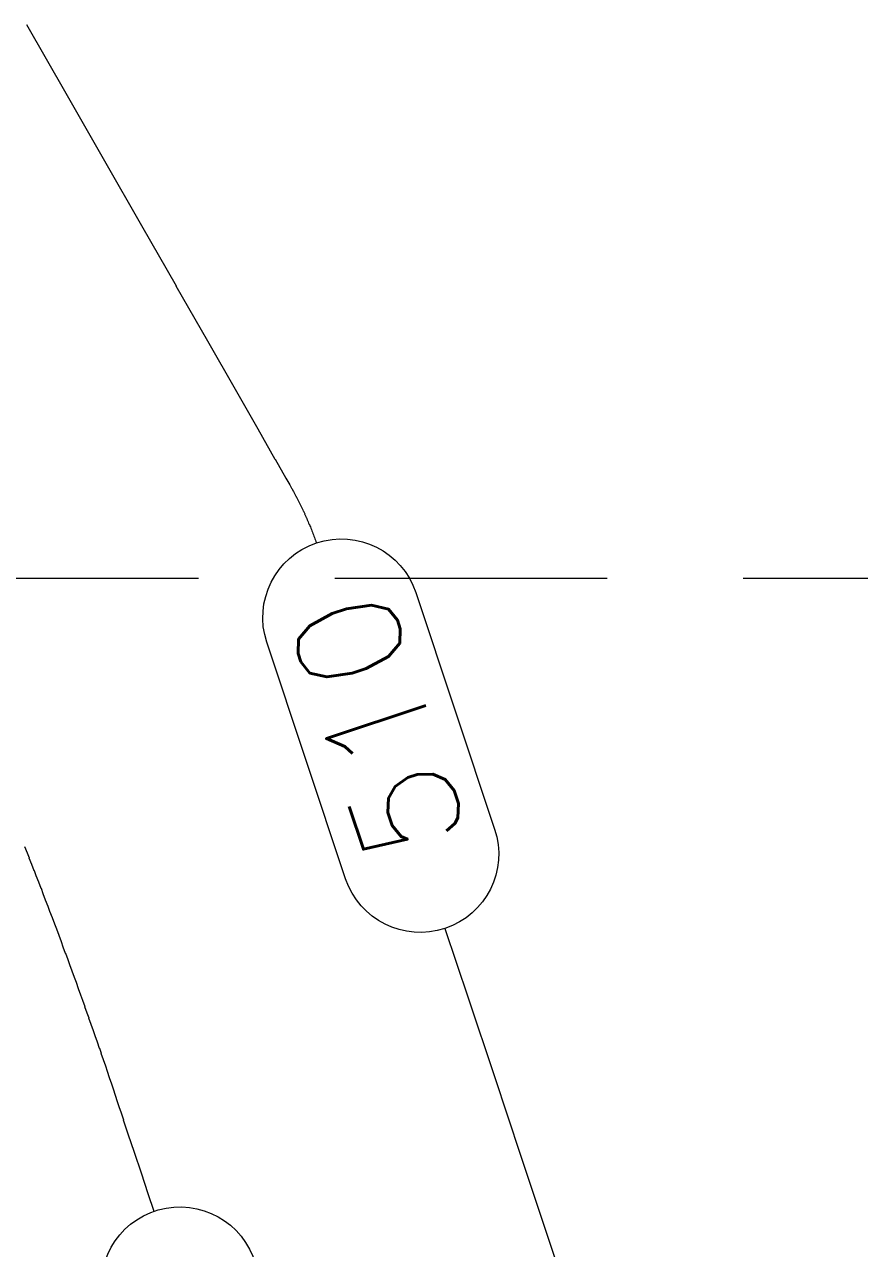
# Model space of a CAD drawing. Header units: feet. Extents: x -406 to 2003, y 7035 to 10885.
# Drawn here: x 754.1 to 793.9, y 10069.3 to 10127.8 of the extents above; entities that cross this region are included whole.
import ezdxf

# ---------------------------------------------------------------- set-up
doc = ezdxf.new("R2010")
doc.units = ezdxf.units.FT
doc.header["$LTSCALE"] = 40
doc.header["$MEASUREMENT"] = 0
doc.linetypes.add('HIDDEN', pattern=[0.375, 0.25, -0.125])
doc.layers.add('1 PROPOSED CONTOURS', color=35, linetype='Continuous', lineweight=0)
doc.layers.add('GRID', color=254, linetype='HIDDEN')
doc.styles.get("Standard").update_dxf_attribs({"font": 'ARIAL.TTF'})

msp = doc.modelspace()

# ---------------------------------------------------------------- linework, layer by layer
at = {"layer": '1 PROPOSED CONTOURS', "color": 35, "extrusion": (0.868203, 0.49621, 0)}
for points, elevation in [([(8418.728, 510), (8414.944, 510)], 5680.259), ([(8414.944, 510), (8411.235, 510)], 5680.259), ([(8407.678, 510), (8404.349, 510)], 5680.258), ([(8404.35, 510), (8401.324, 510)], 5680.257)]:
    msp.add_lwpolyline(points, dxfattribs=dict(at, elevation=elevation))
at = {"layer": '1 PROPOSED CONTOURS', "color": 35}
for points, elevation in [([(757.88, 10121.256), (759.645, 10118.168)], 510), ([(766.021, 10107.012), (766.543, 10106.099)], 510), ([(766.761, 10105.717), (766.796, 10105.654)], 510), ([(766.9, 10105.466), (766.934, 10105.403)], 510), ([(766.934, 10105.403), (766.967, 10105.34)], 510), ([(767.033, 10105.215), (767.066, 10105.152)], 510), ([(767.066, 10105.152), (767.098, 10105.089)], 510), ([(767.098, 10105.089), (767.131, 10105.026)], 510), ([(767.162, 10104.963), (767.194, 10104.9)], 510), ([(767.194, 10104.9), (767.225, 10104.837)], 510), ([(767.256, 10104.774), (767.286, 10104.711)], 510), ([(767.286, 10104.711), (767.317, 10104.648)], 510), ([(767.434, 10104.397), (767.463, 10104.334)], 510), ([(767.575, 10104.082), (767.602, 10104.019)], 510), ([(767.809, 10103.515), (767.834, 10103.452)], 510), ([(767.858, 10103.389), (767.882, 10103.326)], 510), ([(767.906, 10103.263), (767.929, 10103.2)], 510), ([(767.952, 10103.137), (767.975, 10103.074)], 510), ([(767.997, 10103.012), (768, 10103.005)], 510), ([(754.395, 10087.667), (754.514, 10087.363)], 505), ([(754.608, 10087.122), (754.726, 10086.818)], 505), ([(754.726, 10086.818), (754.844, 10086.514)], 505), ([(755.053, 10085.968), (755.169, 10085.664)], 505), ([(755.169, 10085.664), (755.261, 10085.423)], 505), ([(755.261, 10085.423), (755.376, 10085.119)], 505), ([(755.376, 10085.119), (755.491, 10084.815)], 505), ([(755.582, 10084.574), (755.696, 10084.27)], 505), ([(774.136, 10084.596), (775.242, 10081.275)], 510), ([(756.211, 10082.876), (756.322, 10082.572)], 505), ([(756.432, 10082.268), (756.52, 10082.027)], 505), ([(756.52, 10082.027), (756.629, 10081.723)], 505), ([(756.629, 10081.723), (756.738, 10081.42)], 505), ([(756.738, 10081.42), (756.824, 10081.178)], 505), ([(775.242, 10081.275), (776.493, 10077.521)], 510), ([(757.04, 10080.571), (757.125, 10080.33)], 505), ([(757.527, 10079.179), (757.632, 10078.876)], 505), ([(757.818, 10078.331), (757.922, 10078.028)], 505), ([(757.922, 10078.028), (758.003, 10077.787)], 505), ([(758.003, 10077.787), (758.106, 10077.484)], 505), ([(776.493, 10077.521), (777.744, 10073.766)], 510), ([(758.208, 10077.181), (758.288, 10076.94)], 505), ([(758.489, 10076.334), (758.568, 10076.093)], 505), ([(759.952, 10071.938), (760.236, 10071.088)], 505)]:
    msp.add_lwpolyline(points, dxfattribs=dict(at, elevation=elevation))
at = {"layer": '1 PROPOSED CONTOURS', "color": 35, "extrusion": (0.868203, 0.496209, 0)}
for points, elevation in [([(8401.325, 510), (8398.679, 510)], 5680.256), ([(8398.68, 510), (8396.49, 510)], 5680.255), ([(8396.492, 510), (8394.833, 510)], 5680.252)]:
    msp.add_lwpolyline(points, dxfattribs=dict(at, elevation=elevation))
at = {"layer": '1 PROPOSED CONTOURS', "color": 35, "extrusion": (0.868206, 0.496205, 0), "elevation": 5680.21}
msp.add_lwpolyline([(8393.809, 510), (8393.441, 510)], dxfattribs=at)
at = {"layer": '1 PROPOSED CONTOURS', "color": 35, "extrusion": (0.870419, 0.492312, 0), "elevation": 5642.565}
msp.add_lwpolyline([(8418.795, 510), (8418.723, 510)], dxfattribs=at)
at = {"layer": '1 PROPOSED CONTOURS', "color": 35, "extrusion": (0.874245, 0.485485, 0), "elevation": 5576.509}
msp.add_lwpolyline([(8462.551, 510), (8462.479, 510)], dxfattribs=at)
at = {"layer": '1 PROPOSED CONTOURS', "color": 35, "extrusion": (0.876141, 0.482055, 0), "elevation": 5543.308}
msp.add_lwpolyline([(8484.265, 510), (8484.193, 510)], dxfattribs=at)
at = {"layer": '1 PROPOSED CONTOURS', "color": 35, "extrusion": (0.878025, 0.478616, 0), "elevation": 5509.99}
msp.add_lwpolyline([(8505.869, 510), (8505.797, 510)], dxfattribs=at)
at = {"layer": '1 PROPOSED CONTOURS', "color": 35, "extrusion": (0.883605, 0.468233, 0), "elevation": 5409.346}
msp.add_lwpolyline([(8570.013, 510), (8569.942, 510)], dxfattribs=at)
at = {"layer": '1 PROPOSED CONTOURS', "color": 35, "extrusion": (0.885442, 0.464751, 0), "elevation": 5375.568}
msp.add_lwpolyline([(8591.169, 510), (8591.098, 510)], dxfattribs=at)
at = {"layer": '1 PROPOSED CONTOURS', "color": 35, "extrusion": (0.892666, 0.450719, 0), "elevation": 5239.317}
msp.add_lwpolyline([(8674.653, 510), (8674.582, 510)], dxfattribs=at)
at = {"layer": '1 PROPOSED CONTOURS', "color": 35, "extrusion": (0.897955, 0.440087, 0), "elevation": 5135.938}
msp.add_lwpolyline([(8736.047, 510), (8735.977, 510)], dxfattribs=at)
at = {"layer": '1 PROPOSED CONTOURS', "color": 35, "extrusion": (0.903132, 0.429363, 0), "elevation": 5031.548}
msp.add_lwpolyline([(8796.375, 510), (8796.306, 510)], dxfattribs=at)
at = {"layer": '1 PROPOSED CONTOURS', "color": 35, "extrusion": (0.904832, 0.425768, 0), "elevation": 4996.528}
msp.add_lwpolyline([(8816.245, 510), (8816.175, 510)], dxfattribs=at)
at = {"layer": '1 PROPOSED CONTOURS', "color": 35, "extrusion": (0.90652, 0.422163, 0), "elevation": 4961.397}
msp.add_lwpolyline([(8835.993, 510), (8835.924, 510)], dxfattribs=at)
at = {"layer": '1 PROPOSED CONTOURS', "color": 35, "extrusion": (0.908195, 0.418548, 0), "elevation": 4926.156}
msp.add_lwpolyline([(8855.62, 510), (8855.55, 510)], dxfattribs=at)
at = {"layer": '1 PROPOSED CONTOURS', "color": 35, "extrusion": (0.911505, 0.411288, 0), "elevation": 4855.342}
msp.add_lwpolyline([(8894.505, 510), (8894.436, 510)], dxfattribs=at)
at = {"layer": '1 PROPOSED CONTOURS', "color": 35, "extrusion": (0.913141, 0.407644, 0), "elevation": 4819.77}
msp.add_lwpolyline([(8913.762, 510), (8913.693, 510)], dxfattribs=at)
at = {"layer": '1 PROPOSED CONTOURS', "color": 35, "extrusion": (0.914764, 0.403989, 0), "elevation": 4784.089}
msp.add_lwpolyline([(8932.894, 510), (8932.825, 510)], dxfattribs=at)
at = {"layer": '1 PROPOSED CONTOURS', "color": 35, "extrusion": (0.916373, 0.400325, 0), "elevation": 4748.299}
msp.add_lwpolyline([(8951.901, 510), (8951.832, 510)], dxfattribs=at)
at = {"layer": '1 PROPOSED CONTOURS', "color": 35, "extrusion": (0.919553, 0.392967, 0), "elevation": 4676.392}
msp.add_lwpolyline([(8989.536, 510), (8989.468, 510)], dxfattribs=at)
at = {"layer": '1 PROPOSED CONTOURS', "color": 35, "extrusion": (0.921122, 0.389273, 0), "elevation": 4640.277}
msp.add_lwpolyline([(9008.163, 510), (9008.095, 510)], dxfattribs=at)
at = {"layer": '1 PROPOSED CONTOURS', "color": 35, "extrusion": (0.922679, 0.38557, 0), "elevation": 4604.054}
msp.add_lwpolyline([(9026.662, 510), (9026.594, 510)], dxfattribs=at)
at = {"layer": '1 PROPOSED CONTOURS', "color": 35, "extrusion": (0.924222, 0.381857, 0), "elevation": 4567.724}
msp.add_lwpolyline([(9045.032, 510), (9044.964, 510)], dxfattribs=at)
at = {"layer": '1 PROPOSED CONTOURS', "color": 35, "extrusion": (0.925751, 0.378134, 0), "elevation": 4531.287}
msp.add_lwpolyline([(9063.273, 510), (9063.205, 510)], dxfattribs=at)
at = {"layer": '1 PROPOSED CONTOURS', "color": 35, "extrusion": (0.927266, 0.374402, 0), "elevation": 4494.744}
msp.add_lwpolyline([(9081.383, 510), (9081.315, 510)], dxfattribs=at)
at = {"layer": '1 PROPOSED CONTOURS', "color": 35, "extrusion": (0.928768, 0.370661, 0), "elevation": 4458.095}
msp.add_lwpolyline([(9099.363, 510), (9099.295, 510)], dxfattribs=at)
at = {"layer": '1 PROPOSED CONTOURS', "color": 35, "extrusion": (0.930256, 0.36691, 0), "elevation": 4421.34}
msp.add_lwpolyline([(9117.211, 510), (9117.143, 510)], dxfattribs=at)
at = {"layer": '1 PROPOSED CONTOURS', "color": 35, "extrusion": (0.933191, 0.35938, 0), "elevation": 4347.514}
msp.add_lwpolyline([(9152.509, 510), (9152.442, 510)], dxfattribs=at)
at = {"layer": '1 PROPOSED CONTOURS', "color": 35, "extrusion": (0.93607, 0.351813, 0), "elevation": 4273.271}
msp.add_lwpolyline([(9187.274, 510), (9187.206, 510)], dxfattribs=at)
at = {"layer": '1 PROPOSED CONTOURS', "color": 35, "extrusion": (0.938893, 0.344209, 0), "elevation": 4198.612}
msp.add_lwpolyline([(9221.498, 510), (9221.431, 510)], dxfattribs=at)
at = {"layer": '1 PROPOSED CONTOURS', "color": 35, "extrusion": (0.941659, 0.336568, 0), "elevation": 4123.543}
msp.add_lwpolyline([(9255.176, 510), (9255.11, 510)], dxfattribs=at)
at = {"layer": '1 PROPOSED CONTOURS', "color": 35, "linetype": 'Continuous', "elevation": 510}
for points in [[(772.745, 10100.633), (776.508, 10089.339)], [(769.393, 10086.968), (765.63, 10098.263)]]:
    msp.add_lwpolyline(points, dxfattribs=at)
at = {"layer": '1 PROPOSED CONTOURS', "color": 35, "extrusion": (0.929643, 0.36846, 0), "elevation": 4418.227}
msp.add_lwpolyline([(9100.882, 505), (9100.555, 505)], dxfattribs=at)
at = {"layer": '1 PROPOSED CONTOURS', "color": 35, "extrusion": (0.930257, 0.366909, 0), "elevation": 4403.042}
msp.add_lwpolyline([(9107.912, 505), (9107.652, 505)], dxfattribs=at)
at = {"layer": '1 PROPOSED CONTOURS', "color": 35, "extrusion": (0.930868, 0.365357, 0), "elevation": 4387.838}
msp.add_lwpolyline([(9114.987, 505), (9114.66, 505)], dxfattribs=at)
at = {"layer": '1 PROPOSED CONTOURS', "color": 35, "extrusion": (0.931731, 0.363149, 0), "elevation": 4366.221}
msp.add_lwpolyline([(9124.709, 505), (9124.449, 505)], dxfattribs=at)
at = {"layer": '1 PROPOSED CONTOURS', "color": 35, "extrusion": (0.933192, 0.359379, 0), "elevation": 4329.299}
msp.add_lwpolyline([(9141.374, 505), (9141.115, 505)], dxfattribs=at)
at = {"layer": '1 PROPOSED CONTOURS', "color": 35, "extrusion": (0.933791, 0.357819, 0), "elevation": 4314.012}
msp.add_lwpolyline([(9148.34, 505), (9148.014, 505)], dxfattribs=at)
at = {"layer": '1 PROPOSED CONTOURS', "color": 35, "extrusion": (0.936071, 0.351812, 0), "elevation": 4255.154}
msp.add_lwpolyline([(9174.308, 505), (9174.05, 505)], dxfattribs=at)
at = {"layer": '1 PROPOSED CONTOURS', "color": 35, "extrusion": (0.936905, 0.349585, 0), "elevation": 4233.324}
msp.add_lwpolyline([(9183.819, 505), (9183.495, 505)], dxfattribs=at)
at = {"layer": '1 PROPOSED CONTOURS', "color": 35, "extrusion": (0.937489, 0.348015, 0), "elevation": 4217.932}
msp.add_lwpolyline([(9190.575, 505), (9190.317, 505)], dxfattribs=at)
at = {"layer": '1 PROPOSED CONTOURS', "color": 35, "extrusion": (0.938071, 0.346443, 0), "elevation": 4202.52}
msp.add_lwpolyline([(9197.375, 505), (9197.051, 505)], dxfattribs=at)
at = {"layer": '1 PROPOSED CONTOURS', "color": 35, "extrusion": (0.938315, 0.345782, 0), "elevation": 4196.043}
msp.add_lwpolyline([(9200.008, 505), (9199.684, 505)], dxfattribs=at)
at = {"layer": '1 PROPOSED CONTOURS', "color": 35, "extrusion": (0.938893, 0.344208, 0), "elevation": 4180.609}
msp.add_lwpolyline([(9206.708, 505), (9206.451, 505)], dxfattribs=at)
at = {"layer": '1 PROPOSED CONTOURS', "color": 35, "extrusion": (0.939711, 0.34197, 0), "elevation": 4158.663}
msp.add_lwpolyline([(9216.062, 505), (9215.739, 505)], dxfattribs=at)
at = {"layer": '1 PROPOSED CONTOURS', "color": 35, "extrusion": (0.942224, 0.334984, 0), "elevation": 4090.135}
msp.add_lwpolyline([(9245.201, 505), (9244.879, 505)], dxfattribs=at)
at = {"layer": '1 PROPOSED CONTOURS', "color": 35, "extrusion": (0.94246, 0.334319, 0), "elevation": 4083.607}
msp.add_lwpolyline([(9247.764, 505), (9247.442, 505)], dxfattribs=at)
at = {"layer": '1 PROPOSED CONTOURS', "color": 35, "extrusion": (0.943579, 0.331147, 0), "elevation": 4052.476}
msp.add_lwpolyline([(9260.871, 505), (9260.55, 505)], dxfattribs=at)
at = {"layer": '1 PROPOSED CONTOURS', "color": 35, "extrusion": (0.943813, 0.33048, 0), "elevation": 4045.931}
msp.add_lwpolyline([(9263.411, 505), (9263.089, 505)], dxfattribs=at)
at = {"layer": '1 PROPOSED CONTOURS', "color": 35, "extrusion": (0.944368, 0.328891, 0), "elevation": 4030.335}
msp.add_lwpolyline([(9269.886, 505), (9269.631, 505)], dxfattribs=at)
at = {"layer": '1 PROPOSED CONTOURS', "color": 35, "extrusion": (0.94492, 0.3273, 0), "elevation": 4014.72}
msp.add_lwpolyline([(9276.404, 505), (9276.083, 505)], dxfattribs=at)
at = {"layer": '1 PROPOSED CONTOURS', "color": 35, "extrusion": (0.945701, 0.325039, 0), "elevation": 3992.522}
msp.add_lwpolyline([(9285.338, 505), (9285.084, 505)], dxfattribs=at)
at = {"layer": '1 PROPOSED CONTOURS', "color": 35, "extrusion": (0.946247, 0.323445, 0), "elevation": 3976.867}
msp.add_lwpolyline([(9291.799, 505), (9291.479, 505)], dxfattribs=at)
at = {"layer": '1 PROPOSED CONTOURS', "color": 35, "extrusion": (0.947785, 0.318909, 0), "elevation": 3932.322}
msp.add_lwpolyline([(9309.525, 505), (9309.205, 505)], dxfattribs=at)
at = {"layer": '1 PROPOSED CONTOURS', "color": 35, "extrusion": (0.948857, 0.315707, 0), "elevation": 3900.871}
msp.add_lwpolyline([(9322.174, 505), (9321.855, 505)], dxfattribs=at)
at = {"layer": '1 PROPOSED CONTOURS', "color": 35, "extrusion": (0.949379, 0.314134, 0), "elevation": 3885.414}
msp.add_lwpolyline([(9328.308, 505), (9327.989, 505)], dxfattribs=at)
at = {"layer": '1 PROPOSED CONTOURS', "color": 35, "extrusion": (0.949545, 0.31363, 0), "elevation": 3880.463}
msp.add_lwpolyline([(9329.796, 505), (9329.477, 505)], dxfattribs=at)
at = {"layer": '1 PROPOSED CONTOURS', "color": 35, "extrusion": (0.94882, 0.315816, 0), "elevation": 3901.938}
msp.add_lwpolyline([(9320.516, 505), (9320.159, 505)], dxfattribs=at)
at = {"layer": '1 PROPOSED CONTOURS', "color": 35, "extrusion": (0.948701, 0.316174, 0), "elevation": 3905.45}
msp.add_lwpolyline([(9318.688, 505), (9317.99, 505)], dxfattribs=at)
at = {"layer": '1 PROPOSED CONTOURS', "color": 35, "extrusion": (0.948675, 0.316253, 0), "elevation": 3906.227}
msp.add_lwpolyline([(9317.664, 505), (9316.738, 505)], dxfattribs=at)
at = {"layer": '1 PROPOSED CONTOURS', "color": 35, "extrusion": (0.948672, 0.316262, 0), "elevation": 3906.32}
msp.add_lwpolyline([(9316.699, 505), (9315.66, 505)], dxfattribs=at)
at = {"layer": '1 PROPOSED CONTOURS', "color": 35, "extrusion": (0.948728, 0.316093, 0)}
for points, elevation in [([(9311.429, 510), (9307.551, 510)], 3922.111), ([(9307.551, 510), (9303.832, 510)], 3922.11)]:
    msp.add_lwpolyline(points, dxfattribs=dict(at, elevation=elevation))
at = {"layer": '1 PROPOSED CONTOURS', "color": 35, "extrusion": (0.948683, 0.316228, 0), "elevation": 3905.984}
msp.add_lwpolyline([(9315.8, 505), (9314.76, 505)], dxfattribs=at)
at = {"layer": '1 PROPOSED CONTOURS', "color": 35, "linetype": 'Continuous', "extrusion": (0, 0, -1)}
for centre, start, end in [((-769.188, 10099.448, -510), 341.5732, 161.5732), ((-772.951, 10088.154, -510), 161.5732, 341.5732), ((-761.479, 10067.55, -505), 344.068, 164.068)]:
    msp.add_arc(centre, 3.75, start, end, dxfattribs=at)
at = {"layer": 'GRID', "color": 252, "linetype": 'HIDDEN', "lineweight": 0, "ltscale": 1.3}
msp.add_line((-342.624, 10101.319), (1939.967, 10101.319), dxfattribs=at)

# ---------------------------------------------------------------- texts
at = {"layer": '1 PROPOSED CONTOURS', "color": 35, "linetype": 'Continuous', "insert": (770.579, 10087.363, 510), "char_height": 5, "width": 17.85714, "attachment_point": 1, "rotation": 108.4268}
msp.add_mtext('\\Fsimplex.shx;\\W1.0000000000;\\T1.0000000000;\\o\\l510', dxfattribs=at)

doc.saveas('drawing.dxf')
